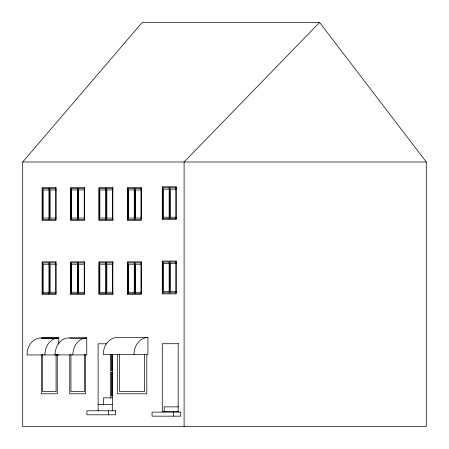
<?xml version="1.0" encoding="UTF-8"?>
<svg xmlns="http://www.w3.org/2000/svg" width="449" height="449" viewBox="0 0 449 449"><rect width="100%" height="100%" fill="white"/><g stroke="black" fill="none" stroke-linecap="round" stroke-linejoin="round"><path stroke-width="0.67" d="M22.708 161.994L142.193 22.45L319.598 22.45L426.292 161.994L426.292 426.55L22.708 426.55L22.708 161.994L426.292 161.994M319.598 22.45L184.101 161.994L184.101 426.55M176.496 187.8L162.437 187.8L162.437 218.59L176.496 218.59M84.777 188.602L70.718 188.602L70.718 219.393L84.777 219.393M113.187 188.602L99.128 188.602L99.128 219.393L113.187 219.393M169.531 189.169L163.155 189.169L163.155 217.221L169.531 217.221M176.322 189.169L170.154 189.169L170.154 217.221L176.322 217.221M49.401 189.972L43.025 189.972L43.025 218.029L49.401 218.029M56.192 189.972L50.024 189.972L50.024 218.029L56.192 218.029M77.172 189.972L71.436 189.972L71.436 218.029L77.172 218.029M106.222 189.972L99.846 189.972L99.846 218.029L106.222 218.029M113.013 189.972L106.845 189.972L106.845 218.029L113.013 218.029M134.633 189.972L128.257 189.972L128.257 218.029L134.633 218.029M141.424 189.972L135.256 189.972L135.256 218.029L141.424 218.029M176.496 262.059L162.437 262.059L162.437 292.843L176.496 292.843M84.777 262.861L70.718 262.861L70.718 293.652L84.777 293.652M113.187 262.861L99.128 262.861L99.128 293.652L113.187 293.652M169.531 263.423L163.155 263.423L163.155 291.48L169.531 291.48M176.322 263.423L170.154 263.423L170.154 291.48L176.322 291.48M49.401 264.225L43.025 264.225L43.025 292.282L49.401 292.282M56.192 264.225L50.024 264.225L50.024 292.282L56.192 292.282M77.172 264.225L71.436 264.225L71.436 292.282L77.172 292.282M106.222 264.225L99.846 264.225L99.846 292.282L106.222 292.282M113.013 264.225L106.845 264.225L106.845 292.282L113.013 292.282M134.633 264.225L128.257 264.225L128.257 292.282L134.633 292.282M141.424 264.225L135.256 264.225L135.256 292.282L141.424 292.282M147.929 337.513L117.144 337.513A17.011 13.902 90 0 0 103.242 354.525L147.929 354.525L147.929 337.513A17.011 13.902 -90 0 0 134.026 354.525M58.785 344.046L58.785 337.923L40.932 337.923A17.011 13.902 -90 0 0 27.03 354.929L58.785 354.929M86.769 337.917L68.916 337.917A17.011 13.902 -90 0 0 55.008 354.923L86.769 354.923L86.769 337.917A17.011 13.902 90 0 0 72.861 354.923M41.398 338.075L57.259 338.075M41.398 338.131L57.259 338.131M69.758 338.131L85.619 338.131M106.941 343.794L98.112 343.794L98.112 410.768M178.539 343.726L162.274 343.726L162.274 411.682L178.702 411.682M112.34 370.447L111.099 370.447L111.099 354.486M112.34 372.698L111.099 372.698L111.099 395.597L112.34 395.597M112.261 397.848L103.478 397.848L103.478 404.644M98.112 404.644L112.379 404.644L112.379 354.283M178.702 406.861L164.199 406.861L164.199 411.682M178.163 343.726L178.163 411.682M175.935 187.8L175.935 218.59M175.935 262.059L175.935 292.843M173.482 412.126L173.482 416.156M169.941 187.8L169.941 218.59M169.941 262.059L169.941 292.843M169.38 187.8L169.38 218.59M169.38 262.059L169.38 292.843M169.144 187.8L169.144 218.59M169.144 262.059L169.144 292.843M162.993 187.8L162.993 218.59M162.993 262.059L162.993 292.843M146.823 354.828L146.823 393.795L117.413 393.795L117.413 354.828M144.634 354.194L144.634 391.579L119.608 391.579L119.608 354.194M135.042 188.602L135.042 219.393M135.042 262.861L135.042 293.652M134.481 188.602L134.481 219.393M134.481 262.861L134.481 293.652M134.245 188.602L134.245 219.393M134.245 262.861L134.245 293.652M128.094 188.602L128.094 219.393M128.094 262.861L128.094 293.652M112.626 188.602L112.626 219.393M112.626 262.861L112.626 293.652M112.267 404.644L112.267 410.768M112.087 354.486L112.087 370.447M112.087 372.698L112.087 395.597M110.847 354.188L110.847 397.848M108.361 410.768L108.361 414.803M106.632 188.602L106.632 219.393M106.632 262.861L106.632 293.652M106.071 188.602L106.071 219.393M106.071 262.861L106.071 293.652M105.835 188.602L105.835 219.393M105.835 262.861L105.835 293.652M99.684 188.602L99.684 219.393M99.684 262.861L99.684 293.652M85.619 354.828L85.619 393.795L69.758 393.795L69.758 354.828M84.434 354.194L84.434 391.579L70.942 391.579L70.942 354.194M84.216 188.602L84.216 219.393M84.216 262.861L84.216 293.652M78.221 188.602L78.221 219.393M78.221 262.861L78.221 293.652M77.66 188.602L77.66 219.393M77.66 262.861L77.66 293.652M77.424 188.602L77.424 219.393M77.424 262.861L77.424 293.652M71.273 188.602L71.273 219.393M71.273 262.861L71.273 293.652M57.259 354.789L57.259 393.795L41.398 393.795L41.398 354.789M56.074 354.194L56.074 391.579L42.582 391.579L42.582 354.194M49.811 188.602L49.811 219.393M49.811 262.861L49.811 293.652M49.25 188.602L49.25 219.393M49.25 262.861L49.25 293.652M49.014 188.602L49.014 219.393M49.014 262.861L49.014 293.652M42.863 188.602L42.863 219.393M42.863 262.861L42.863 293.652M44.883 354.929A17.011 13.902 90 0 1 58.785 337.923M176.154 186.79L162.252 186.79L162.252 219.6L176.154 219.6L176.154 186.79M56.024 187.592L42.122 187.592L42.122 220.403L56.024 220.403L56.024 187.592M84.434 187.592L70.532 187.592L70.532 220.403L84.434 220.403L84.434 187.592M112.845 187.592L98.943 187.592L98.943 220.403L112.845 220.403L112.845 187.592M141.255 187.592L127.353 187.592L127.353 220.403L141.255 220.403L141.255 187.592M55.805 188.602L42.307 188.602L42.307 219.393L55.805 219.393L55.805 188.602M141.037 188.602L127.538 188.602L127.538 219.393L141.037 219.393L141.037 188.602M84.603 189.972L78.435 189.972L78.435 218.029L84.603 218.029L84.603 189.972M176.154 261.043L162.252 261.043L162.252 293.859L176.154 293.859L176.154 261.043M56.024 261.846L42.122 261.846L42.122 294.662L56.024 294.662L56.024 261.846M84.434 261.846L70.532 261.846L70.532 294.662L84.434 294.662L84.434 261.846M112.845 261.846L98.943 261.846L98.943 294.662L112.845 294.662L112.845 261.846M141.255 261.846L127.353 261.846L127.353 294.662L141.255 294.662L141.255 261.846M55.805 262.861L42.307 262.861L42.307 293.652L55.805 293.652L55.805 262.861M141.037 262.861L127.538 262.861L127.538 293.652L141.037 293.652L141.037 262.861M84.603 264.225L78.435 264.225L78.435 292.282L84.603 292.282L84.603 264.225M115.64 410.768L86.932 410.768L86.932 414.803L115.64 414.803L115.64 410.768M180.756 412.126L152.048 412.126L152.048 416.156L180.756 416.156L180.756 412.126"/></g></svg>
